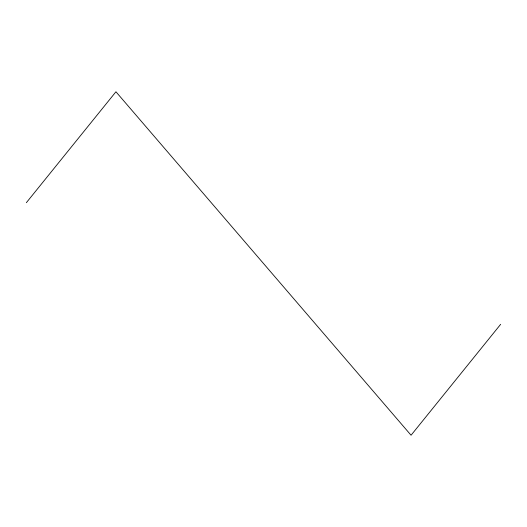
<?xml version="1.0" encoding="UTF-8"?>
<svg xmlns="http://www.w3.org/2000/svg" width="527" height="527" viewBox="0 0 527 527"><rect width="100%" height="100%" fill="white"/><g stroke="black" fill="none" stroke-linecap="round" stroke-linejoin="round"><path stroke-width="0.79" d="M26.35 202.691L115.94 91.764L411.06 435.236L500.65 324.309"/></g></svg>
